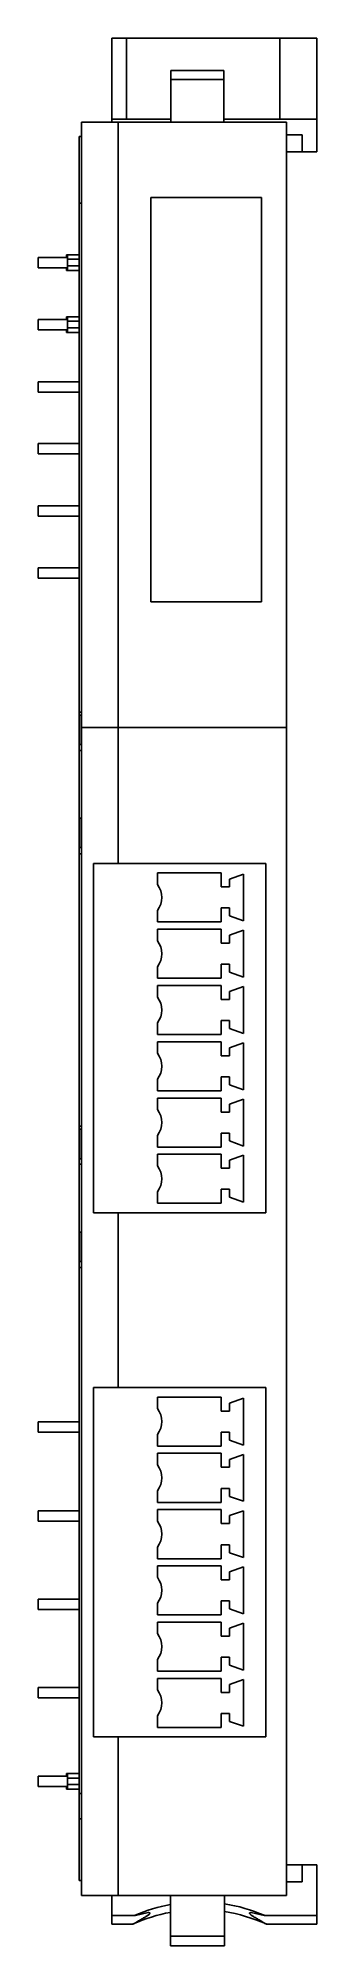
# Model space of a CAD drawing. Header units: millimetres. Extents: x 46 to 65, y 11 to 140.
import ezdxf

# ---------------------------------------------------------------- set-up
doc = ezdxf.new("R2010")
doc.units = ezdxf.units.MM
doc.header["$LTSCALE"] = 9.899509
doc.layers.get('0').update_dxf_attribs({"linetype": 'CONTINUOUS'})

msp = doc.modelspace()

# ---------------------------------------------------------------- linework, layer by layer
at = {"color": 7}
for p, q in [((50.63, 134.38), (50.63, 140.06)), ((50.63, 140.06), (64.53, 140.06)), ((51.63, 140.06), (51.63, 134.58)), ((62.03, 140.06), (62.03, 134.58)), ((64.53, 140.06), (64.53, 132.36)), ((54.63, 134.38), (54.63, 137.88)), ((58.23, 137.88), (54.63, 137.88)), ((58.23, 137.26), (54.63, 137.26)), ((58.23, 137.88), (58.23, 134.38)), ((48.58, 14.28), (48.58, 134.38)), ((48.58, 134.38), (62.47, 134.38)), ((54.63, 134.58), (50.63, 134.58)), ((51.07, 84.17), (51.07, 134.38)), ((64.53, 134.58), (58.23, 134.58)), ((62.47, 14.28), (62.47, 134.38)), ((48.42, 15.3), (48.42, 133.41)), ((48.42, 133.41), (48.58, 133.41)), ((63.53, 133.51), (62.47, 133.51)), ((63.53, 132.36), (63.53, 133.51)), ((64.53, 132.36), (62.47, 132.36)), ((53.28, 129.28), (53.28, 101.88)), ((60.78, 129.28), (53.28, 129.28)), ((60.78, 101.88), (60.78, 129.28)), ((48.42, 128.88), (48.58, 128.88)), ((47.57, 125.2), (47.57, 125.39)), ((47.57, 125.39), (48.42, 125.39)), ((47.63, 124.34), (47.63, 125.39)), ((45.63, 124.5), (45.63, 125.2)), ((45.63, 125.2), (47.63, 125.2)), ((47.63, 124.5), (45.63, 124.5)), ((47.57, 124.34), (47.57, 124.5)), ((47.57, 124.34), (48.42, 124.34)), ((47.63, 125.09), (48.42, 125.09)), ((47.63, 124.64), (48.42, 124.64)), ((45.63, 120.31), (45.63, 121.01)), ((45.63, 121.01), (47.63, 121.01)), ((47.63, 120.31), (45.63, 120.31)), ((47.57, 121.01), (47.57, 121.19)), ((47.57, 121.19), (48.42, 121.19)), ((47.57, 120.14), (47.57, 120.31)), ((47.63, 120.14), (47.63, 121.19)), ((47.63, 120.89), (48.42, 120.89)), ((47.63, 120.44), (48.42, 120.44)), ((47.57, 120.14), (48.42, 120.14)), ((45.63, 116.1), (45.63, 116.8)), ((45.63, 116.8), (48.42, 116.8)), ((48.42, 116.1), (45.63, 116.1)), ((45.63, 111.91), (45.63, 112.61)), ((45.63, 112.61), (48.42, 112.61)), ((48.42, 111.91), (45.63, 111.91)), ((45.63, 107.69), (45.63, 108.39)), ((45.63, 108.39), (48.42, 108.39)), ((48.42, 107.69), (45.63, 107.69)), ((45.63, 103.5), (45.63, 104.2)), ((45.63, 104.2), (48.42, 104.2)), ((48.42, 103.5), (45.63, 103.5)), ((53.28, 101.88), (60.78, 101.88)), ((48.58, 94.43), (48.42, 94.43)), ((48.43, 92.22), (48.43, 94.22)), ((48.43, 94.22), (48.58, 94.22)), ((48.58, 93.39), (62.47, 93.39)), ((48.58, 91.82), (48.42, 91.82)), ((48.58, 92.22), (48.43, 92.22)), ((48.43, 85.25), (48.43, 87.25)), ((48.43, 87.25), (48.58, 87.25)), ((48.58, 84.82), (48.42, 84.82)), ((48.58, 85.25), (48.43, 85.25)), ((49.38, 84.17), (49.38, 60.52)), ((61.08, 84.17), (49.38, 84.17)), ((61.08, 60.52), (61.08, 84.17)), ((53.72, 83.53), (53.72, 82.75)), ((58.05, 83.53), (53.72, 83.53)), ((58.05, 82.58), (58.05, 83.53)), ((59.55, 83.46), (58.62, 83.12)), ((58.62, 83.12), (58.62, 82.58)), ((59.55, 80.28), (59.55, 83.46)), ((58.62, 82.58), (58.05, 82.58)), ((53.72, 80.99), (53.72, 80.21)), ((53.72, 80.21), (58.05, 80.21)), ((58.05, 80.21), (58.05, 81.16)), ((58.05, 81.16), (58.62, 81.16)), ((58.62, 81.16), (58.62, 80.62)), ((58.62, 80.62), (59.55, 80.28)), ((53.72, 79.72), (53.72, 78.94)), ((58.05, 79.72), (53.72, 79.72)), ((58.05, 78.77), (58.05, 79.72)), ((59.55, 79.65), (58.62, 79.31)), ((58.62, 79.31), (58.62, 78.77)), ((59.55, 76.47), (59.55, 79.65)), ((58.62, 78.77), (58.05, 78.77)), ((53.72, 77.18), (53.72, 76.4)), ((53.72, 76.4), (58.05, 76.4)), ((58.05, 76.4), (58.05, 77.35)), ((58.05, 77.35), (58.62, 77.35)), ((58.62, 77.35), (58.62, 76.81)), ((58.62, 76.81), (59.55, 76.47)), ((53.72, 75.91), (53.72, 75.13)), ((58.05, 75.91), (53.72, 75.91)), ((58.05, 74.96), (58.05, 75.91)), ((58.62, 74.96), (58.05, 74.96)), ((59.55, 75.84), (58.62, 75.5)), ((58.62, 75.5), (58.62, 74.96)), ((59.55, 72.66), (59.55, 75.84)), ((53.72, 73.37), (53.72, 72.59)), ((53.72, 72.59), (58.05, 72.59)), ((58.05, 73.54), (58.62, 73.54)), ((58.05, 72.59), (58.05, 73.54)), ((58.62, 73.54), (58.62, 73)), ((58.62, 73), (59.55, 72.66)), ((53.72, 72.1), (53.72, 71.32)), ((58.05, 72.1), (53.72, 72.1)), ((58.05, 71.15), (58.05, 72.1)), ((58.62, 71.15), (58.05, 71.15)), ((59.55, 72.03), (58.62, 71.69)), ((58.62, 71.69), (58.62, 71.15)), ((59.55, 68.85), (59.55, 72.03)), ((53.72, 69.56), (53.72, 68.78)), ((53.72, 68.78), (58.05, 68.78)), ((58.05, 69.73), (58.62, 69.73)), ((58.05, 68.78), (58.05, 69.73)), ((58.62, 69.73), (58.62, 69.19)), ((58.62, 69.19), (59.55, 68.85)), ((58.05, 68.29), (53.72, 68.29)), ((53.72, 68.29), (53.72, 67.51)), ((58.05, 67.34), (58.05, 68.29)), ((58.62, 67.34), (58.05, 67.34)), ((59.55, 68.22), (58.62, 67.88)), ((58.62, 67.88), (58.62, 67.34)), ((59.55, 65.04), (59.55, 68.22)), ((48.58, 66.38), (48.42, 66.38)), ((48.43, 66.18), (48.58, 66.18)), ((48.43, 64.18), (48.43, 66.18)), ((58.05, 65.92), (58.62, 65.92)), ((58.05, 64.97), (58.05, 65.92)), ((58.62, 65.92), (58.62, 65.38)), ((53.72, 65.75), (53.72, 64.97)), ((53.72, 64.97), (58.05, 64.97)), ((58.62, 65.38), (59.55, 65.04)), ((48.58, 63.82), (48.42, 63.82)), ((48.58, 64.18), (48.43, 64.18)), ((58.05, 64.48), (53.72, 64.48)), ((53.72, 64.48), (53.72, 63.7)), ((58.05, 63.53), (58.05, 64.48)), ((58.62, 63.53), (58.05, 63.53)), ((59.55, 64.41), (58.62, 64.07)), ((58.62, 64.07), (58.62, 63.53)), ((59.55, 61.23), (59.55, 64.41)), ((58.05, 62.11), (58.62, 62.11)), ((58.05, 61.16), (58.05, 62.11)), ((58.62, 62.11), (58.62, 61.57)), ((53.72, 61.94), (53.72, 61.16)), ((53.72, 61.16), (58.05, 61.16)), ((58.62, 61.57), (59.55, 61.23)), ((49.38, 60.52), (61.08, 60.52)), ((51.07, 48.68), (51.07, 60.52)), ((48.43, 59.21), (48.58, 59.21)), ((48.43, 57.21), (48.43, 59.21)), ((48.58, 57.21), (48.43, 57.21)), ((48.58, 56.82), (48.42, 56.82)), ((61.08, 48.68), (49.38, 48.68)), ((49.38, 48.68), (49.38, 25.03)), ((58.05, 48.04), (53.72, 48.04)), ((53.72, 48.04), (53.72, 47.26)), ((58.05, 47.09), (58.05, 48.04)), ((59.55, 47.96), (58.62, 47.63)), ((59.55, 44.79), (59.55, 47.96)), ((61.08, 25.03), (61.08, 48.68)), ((58.62, 47.09), (58.05, 47.09)), ((58.62, 47.63), (58.62, 47.09)), ((45.63, 46.37), (48.42, 46.37)), ((45.63, 45.67), (45.63, 46.37)), ((48.42, 45.67), (45.63, 45.67)), ((53.72, 45.5), (53.72, 44.71)), ((58.05, 45.66), (58.62, 45.66)), ((58.05, 44.71), (58.05, 45.66)), ((58.62, 45.66), (58.62, 45.12)), ((53.72, 44.71), (58.05, 44.71)), ((58.05, 44.23), (53.72, 44.23)), ((53.72, 44.23), (53.72, 43.45)), ((58.05, 43.28), (58.05, 44.23)), ((58.62, 45.12), (59.55, 44.79)), ((59.55, 44.15), (58.62, 43.82)), ((59.55, 40.98), (59.55, 44.15)), ((58.62, 43.28), (58.05, 43.28)), ((58.62, 43.82), (58.62, 43.28)), ((53.72, 41.69), (53.72, 40.9)), ((58.05, 41.85), (58.62, 41.85)), ((58.05, 40.9), (58.05, 41.85)), ((58.62, 41.85), (58.62, 41.31)), ((45.63, 40.34), (48.42, 40.34)), ((45.63, 39.64), (45.63, 40.34)), ((53.72, 40.9), (58.05, 40.9)), ((58.05, 40.42), (53.72, 40.42)), ((53.72, 40.42), (53.72, 39.64)), ((58.05, 39.47), (58.05, 40.42)), ((58.62, 41.31), (59.55, 40.98)), ((59.55, 40.34), (58.62, 40.01)), ((59.55, 37.17), (59.55, 40.34)), ((48.42, 39.64), (45.63, 39.64)), ((58.62, 39.47), (58.05, 39.47)), ((58.62, 40.01), (58.62, 39.47)), ((53.72, 37.88), (53.72, 37.09)), ((58.05, 38.04), (58.62, 38.04)), ((58.05, 37.09), (58.05, 38.04)), ((58.62, 38.04), (58.62, 37.5)), ((58.62, 37.5), (59.55, 37.17)), ((53.72, 37.09), (58.05, 37.09)), ((58.05, 36.61), (53.72, 36.61)), ((53.72, 36.61), (53.72, 35.83)), ((58.05, 35.66), (58.05, 36.61)), ((59.55, 36.53), (58.62, 36.2)), ((58.62, 36.2), (58.62, 35.66)), ((59.55, 33.36), (59.55, 36.53)), ((58.62, 35.66), (58.05, 35.66)), ((45.63, 34.35), (48.42, 34.35)), ((45.63, 33.65), (45.63, 34.35)), ((48.42, 33.65), (45.63, 33.65)), ((53.72, 34.07), (53.72, 33.28)), ((58.05, 34.23), (58.62, 34.23)), ((58.05, 33.28), (58.05, 34.23)), ((58.62, 34.23), (58.62, 33.69)), ((58.62, 33.69), (59.55, 33.36)), ((53.72, 33.28), (58.05, 33.28)), ((58.05, 32.8), (53.72, 32.8)), ((53.72, 32.8), (53.72, 32.02)), ((58.05, 31.85), (58.05, 32.8)), ((59.55, 32.72), (58.62, 32.39)), ((58.62, 32.39), (58.62, 31.85)), ((59.55, 29.55), (59.55, 32.72)), ((58.62, 31.85), (58.05, 31.85)), ((53.72, 30.26), (53.72, 29.47)), ((58.05, 30.42), (58.62, 30.42)), ((58.05, 29.47), (58.05, 30.42)), ((58.62, 30.42), (58.62, 29.88)), ((58.62, 29.88), (59.55, 29.55)), ((53.72, 29.47), (58.05, 29.47)), ((58.05, 28.99), (53.72, 28.99)), ((53.72, 28.99), (53.72, 28.21)), ((58.05, 28.04), (58.05, 28.99)), ((59.55, 28.91), (58.62, 28.58)), ((58.62, 28.58), (58.62, 28.04)), ((59.55, 25.74), (59.55, 28.91)), ((45.63, 28.36), (48.42, 28.36)), ((45.63, 27.66), (45.63, 28.36)), ((48.42, 27.66), (45.63, 27.66)), ((58.62, 28.04), (58.05, 28.04)), ((53.72, 26.45), (53.72, 25.66)), ((58.05, 26.61), (58.62, 26.61)), ((58.05, 25.66), (58.05, 26.61)), ((58.62, 26.61), (58.62, 26.07)), ((58.62, 26.07), (59.55, 25.74)), ((49.38, 25.03), (61.08, 25.03)), ((51.07, 14.28), (51.07, 25.03)), ((53.72, 25.66), (58.05, 25.66)), ((45.63, 22.36), (47.63, 22.36)), ((45.63, 21.66), (45.63, 22.36)), ((47.57, 22.54), (48.42, 22.54)), ((47.57, 22.36), (47.57, 22.54)), ((47.63, 21.49), (47.63, 22.54)), ((47.63, 22.24), (48.42, 22.24)), ((47.63, 21.66), (45.63, 21.66)), ((47.57, 21.49), (47.57, 21.66)), ((47.57, 21.49), (48.42, 21.49)), ((47.63, 21.79), (48.42, 21.79)), ((48.42, 21.2), (48.58, 21.2)), ((48.42, 19.48), (48.58, 19.48)), ((62.47, 16.36), (64.53, 16.36)), ((63.53, 15.2), (63.53, 16.36)), ((64.53, 16.36), (64.53, 12.35)), ((48.42, 15.3), (48.58, 15.3)), ((48.58, 14.28), (62.47, 14.28)), ((50.63, 14.28), (50.63, 12.94)), ((54.61, 10.87), (54.61, 14.28)), ((58.27, 14.27), (58.27, 10.87)), ((62.47, 15.2), (63.53, 15.2)), ((52.23, 12.94), (50.63, 12.94)), ((53.1, 13.13), (52.23, 12.94)), ((60.96, 12.94), (60.08, 13.13)), ((64.53, 12.94), (60.96, 12.94)), ((50.63, 12.35), (50.63, 12.9)), ((50.63, 12.35), (52.09, 12.35)), ((61.09, 12.35), (64.53, 12.35)), ((58.27, 11.52), (54.61, 11.52)), ((58.27, 10.87), (54.61, 10.87))]:
    msp.add_line(p, q, dxfattribs=at)
for centre, radius, start, end in [((52.58, 81.87), 1.44, 322.3268, 37.6732), ((52.58, 78.06), 1.44, 322.3268, 37.6732), ((52.58, 74.25), 1.44, 322.3268, 37.6732), ((52.58, 70.44), 1.44, 322.3268, 37.6732), ((52.58, 66.63), 1.44, 322.3268, 37.6732), ((52.58, 62.82), 1.44, 322.3268, 37.6732), ((52.58, 46.38), 1.44, 322.3268, 37.6732), ((52.58, 42.57), 1.44, 322.3268, 37.6732), ((52.58, 38.76), 1.44, 322.3268, 37.6732), ((52.58, 34.95), 1.44, 322.3268, 37.6732), ((52.58, 31.14), 1.44, 322.3268, 37.6732), ((52.58, 27.33), 1.44, 322.3268, 37.6732), ((56.58, 2.29), 11.03, 100.3102, 114.1169), ((56.67, 2.57), 11.29, 100.5193, 113.1866), ((56.55, 2.71), 11.14, 66.6892, 81.1186), ((56.58, 2.29), 11.03, 65.8727, 81.2237)]:
    msp.add_arc(centre, radius, start, end, dxfattribs=at)
for points, knots in [([(52.11, 12.36), (52.2, 12.41), (52.37, 12.52), (52.58, 12.64), (52.73, 12.73), (52.84, 12.79), (52.94, 12.85), (53.02, 12.9), (53.09, 12.95), (53.15, 12.99), (53.19, 13.03), (53.21, 13.05), (53.22, 13.07), (53.23, 13.09), (53.22, 13.1), (53.2, 13.11), (53.19, 13.12), (53.15, 13.12), (53.12, 13.13), (53.1, 13.13)], [0, 0, 0, 0, 0.209586, 0.403794, 0.493379, 0.576925, 0.653389, 0.721694, 0.780799, 0.829741, 0.867741, 0.88254, 0.894623, 0.912113, 0.920122, 0.92975, 0.942166, 0.957903, 1, 1, 1, 1]), ([(60.08, 13.13), (60.06, 13.13), (60.03, 13.12), (60, 13.12), (59.98, 13.11), (59.97, 13.1), (59.96, 13.09), (59.97, 13.07), (59.98, 13.05), (60, 13.03), (60.04, 12.99), (60.09, 12.95), (60.16, 12.9), (60.25, 12.85), (60.34, 12.79), (60.45, 12.73), (60.61, 12.64), (60.81, 12.52), (60.98, 12.41), (61.07, 12.36)], [0, 0, 0, 0, 0.042054, 0.057787, 0.070213, 0.079855, 0.087883, 0.105426, 0.117538, 0.132365, 0.170411, 0.219376, 0.278481, 0.346771, 0.423211, 0.506736, 0.596303, 0.79047, 1, 1, 1, 1])]:
    msp.add_open_spline(points, degree=3, knots=knots, dxfattribs=at)

doc.saveas('drawing.dxf')
